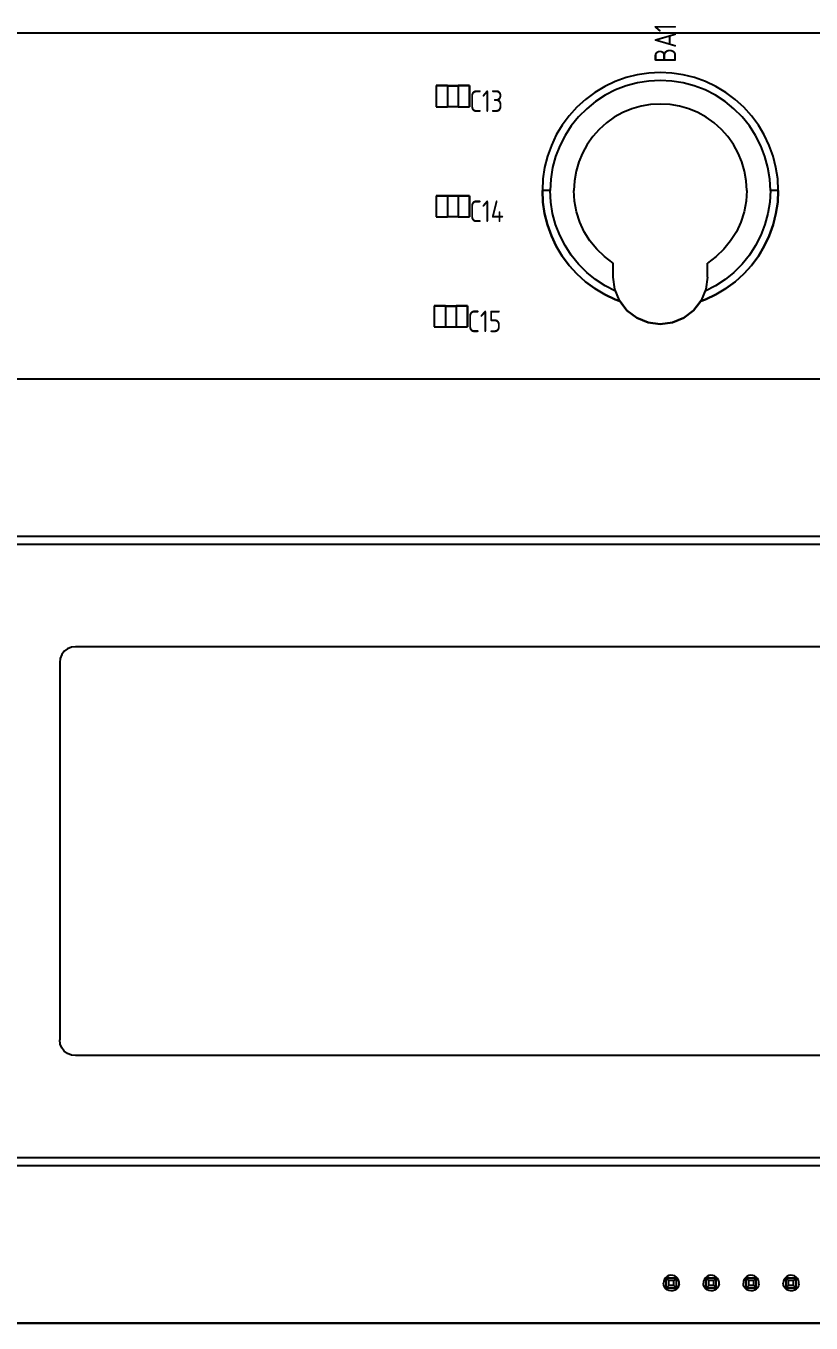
# Model space of a CAD drawing. Header units: inches. Extents: x 0 to 841, y -594 to 0.
# Drawn here: x 292.1 to 342, y -142.8 to -60.3 of the extents above; entities that cross this region are included whole.
import ezdxf

# ---------------------------------------------------------------- set-up
doc = ezdxf.new("R2010")
doc.units = ezdxf.units.IN
doc.header["$MEASUREMENT"] = 0
doc.styles.add('GOST type A0', font='gost.TTF', dxfattribs={"height": 2.116667})

msp = doc.modelspace()

# ---------------------------------------------------------------- linework, layer by layer
at = {"color": 7}
for p, q in [((393.746, -60.754), (272.646, -60.754)), ((330.983, -63.398), (330.269, -63.577)), ((330.983, -63.398), (330.269, -63.577)), ((330.983, -63.398), (330.269, -63.577)), ((330.983, -63.398), (330.269, -63.577)), ((331.711, -63.29), (330.983, -63.398)), ((331.711, -63.29), (330.983, -63.398)), ((331.711, -63.29), (330.983, -63.398)), ((331.711, -63.29), (330.983, -63.398)), ((332.446, -63.254), (331.711, -63.29)), ((332.446, -63.254), (331.711, -63.29)), ((332.446, -63.254), (331.711, -63.29)), ((332.446, -63.254), (331.711, -63.29)), ((333.181, -63.29), (332.446, -63.254)), ((333.181, -63.29), (332.446, -63.254)), ((333.181, -63.29), (332.446, -63.254)), ((333.181, -63.29), (332.446, -63.254)), ((333.909, -63.398), (333.181, -63.29)), ((333.909, -63.398), (333.181, -63.29)), ((333.909, -63.398), (333.181, -63.29)), ((333.909, -63.398), (333.181, -63.29)), ((334.623, -63.577), (333.909, -63.398)), ((334.623, -63.577), (333.909, -63.398)), ((334.623, -63.577), (333.909, -63.398)), ((334.623, -63.577), (333.909, -63.398)), ((318.192, -64.081), (318.192, -65.427)), ((318.903, -64.081), (318.192, -64.081)), ((318.192, -64.081), (318.192, -65.427)), ((318.192, -64.081), (318.903, -64.081)), ((318.192, -64.081), (318.192, -65.427)), ((318.903, -64.081), (318.192, -64.081)), ((318.192, -64.081), (318.192, -65.427)), ((318.192, -64.081), (318.903, -64.081)), ((318.903, -64.1), (318.903, -64.081)), ((318.903, -64.081), (318.903, -65.427)), ((318.903, -64.1), (318.903, -64.081)), ((318.903, -64.081), (318.903, -65.427)), ((319.589, -64.1), (318.903, -64.1)), ((318.903, -64.1), (319.589, -64.1)), ((319.589, -64.1), (318.903, -64.1)), ((318.903, -64.1), (319.589, -64.1)), ((320.3, -64.081), (319.589, -64.081)), ((319.589, -64.081), (319.589, -64.1)), ((319.589, -64.081), (319.589, -65.427)), ((319.589, -64.081), (320.3, -64.081)), ((320.3, -64.081), (319.589, -64.081)), ((319.589, -64.081), (319.589, -64.1)), ((319.589, -64.081), (319.589, -65.427)), ((319.589, -64.081), (320.3, -64.081)), ((320.3, -65.427), (320.3, -64.081)), ((320.3, -64.081), (320.3, -65.427)), ((320.3, -65.427), (320.3, -64.081)), ((320.3, -64.081), (320.3, -65.427)), ((328.91, -64.14), (328.279, -64.518)), ((328.91, -64.14), (328.279, -64.518)), ((328.91, -64.14), (328.279, -64.518)), ((328.91, -64.14), (328.279, -64.518)), ((329.576, -63.825), (328.91, -64.14)), ((329.576, -63.825), (328.91, -64.14)), ((329.576, -63.825), (328.91, -64.14)), ((329.576, -63.825), (328.91, -64.14)), ((330.269, -63.577), (329.576, -63.825)), ((330.269, -63.577), (329.576, -63.825)), ((330.269, -63.577), (329.576, -63.825)), ((330.269, -63.577), (329.576, -63.825)), ((330.283, -64.097), (329.599, -64.359)), ((330.283, -64.097), (329.599, -64.359)), ((330.991, -63.907), (330.283, -64.097)), ((330.991, -63.907), (330.283, -64.097)), ((331.714, -63.792), (330.991, -63.907)), ((331.714, -63.792), (330.991, -63.907)), ((332.446, -63.754), (331.714, -63.792)), ((332.446, -63.754), (331.714, -63.792)), ((333.178, -63.792), (332.446, -63.754)), ((333.178, -63.792), (332.446, -63.754)), ((333.901, -63.907), (333.178, -63.792)), ((333.901, -63.907), (333.178, -63.792)), ((334.609, -64.097), (333.901, -63.907)), ((334.609, -64.097), (333.901, -63.907)), ((335.293, -64.359), (334.609, -64.097)), ((335.293, -64.359), (334.609, -64.097)), ((335.316, -63.825), (334.623, -63.577)), ((335.316, -63.825), (334.623, -63.577)), ((335.316, -63.825), (334.623, -63.577)), ((335.316, -63.825), (334.623, -63.577)), ((335.981, -64.14), (335.316, -63.825)), ((335.981, -64.14), (335.316, -63.825)), ((335.981, -64.14), (335.316, -63.825)), ((335.981, -64.14), (335.316, -63.825)), ((336.613, -64.518), (335.981, -64.14)), ((336.613, -64.518), (335.981, -64.14)), ((336.613, -64.518), (335.981, -64.14)), ((336.613, -64.518), (335.981, -64.14)), ((327.688, -64.957), (327.143, -65.451)), ((327.688, -64.957), (327.143, -65.451)), ((327.688, -64.957), (327.143, -65.451)), ((327.688, -64.957), (327.143, -65.451)), ((328.279, -64.518), (327.688, -64.957)), ((328.279, -64.518), (327.688, -64.957)), ((328.279, -64.518), (327.688, -64.957)), ((328.279, -64.518), (327.688, -64.957)), ((328.331, -65.091), (327.762, -65.552)), ((328.331, -65.091), (327.762, -65.552)), ((328.946, -64.692), (328.331, -65.091)), ((328.946, -64.692), (328.331, -65.091)), ((329.599, -64.359), (328.946, -64.692)), ((329.599, -64.359), (328.946, -64.692)), ((335.946, -64.692), (335.293, -64.359)), ((335.946, -64.692), (335.293, -64.359)), ((336.56, -65.091), (335.946, -64.692)), ((336.56, -65.091), (335.946, -64.692)), ((337.13, -65.552), (336.56, -65.091)), ((337.13, -65.552), (336.56, -65.091)), ((337.204, -64.957), (336.613, -64.518)), ((337.204, -64.957), (336.613, -64.518)), ((337.204, -64.957), (336.613, -64.518)), ((337.204, -64.957), (336.613, -64.518)), ((337.749, -65.451), (337.204, -64.957)), ((337.749, -65.451), (337.204, -64.957)), ((337.749, -65.451), (337.204, -64.957)), ((337.749, -65.451), (337.204, -64.957)), ((318.192, -65.427), (318.903, -65.427)), ((318.192, -65.427), (318.903, -65.427)), ((318.192, -65.427), (318.903, -65.427)), ((318.192, -65.427), (318.903, -65.427)), ((318.903, -65.427), (318.903, -65.408)), ((318.903, -65.408), (319.589, -65.408)), ((318.903, -65.408), (319.589, -65.408)), ((318.903, -65.427), (318.903, -65.408)), ((318.903, -65.408), (319.589, -65.408)), ((318.903, -65.408), (319.589, -65.408)), ((319.589, -65.408), (319.589, -65.427)), ((319.589, -65.408), (319.589, -65.427)), ((319.589, -65.427), (320.3, -65.427)), ((319.589, -65.427), (320.3, -65.427)), ((319.589, -65.427), (320.3, -65.427)), ((319.589, -65.427), (320.3, -65.427)), ((327.143, -65.451), (326.648, -65.996)), ((327.143, -65.451), (326.648, -65.996)), ((327.143, -65.451), (326.648, -65.996)), ((327.143, -65.451), (326.648, -65.996)), ((327.762, -65.552), (327.244, -66.07)), ((327.762, -65.552), (327.244, -66.07)), ((330.06, -65.799), (329.52, -66.097)), ((330.06, -65.799), (329.52, -66.097)), ((330.629, -65.563), (330.06, -65.799)), ((330.629, -65.563), (330.06, -65.799)), ((331.222, -65.392), (330.629, -65.563)), ((331.222, -65.392), (330.629, -65.563)), ((331.83, -65.289), (331.222, -65.392)), ((331.83, -65.289), (331.222, -65.392)), ((332.446, -65.254), (331.83, -65.289)), ((332.446, -65.254), (331.83, -65.289)), ((333.062, -65.289), (332.446, -65.254)), ((333.062, -65.289), (332.446, -65.254)), ((333.67, -65.392), (333.062, -65.289)), ((333.67, -65.392), (333.062, -65.289)), ((334.262, -65.563), (333.67, -65.392)), ((334.262, -65.563), (333.67, -65.392)), ((334.832, -65.799), (334.262, -65.563)), ((334.832, -65.799), (334.262, -65.563)), ((335.372, -66.097), (334.832, -65.799)), ((335.372, -66.097), (334.832, -65.799)), ((337.648, -66.07), (337.13, -65.552)), ((337.648, -66.07), (337.13, -65.552)), ((338.243, -65.996), (337.749, -65.451)), ((338.243, -65.996), (337.749, -65.451)), ((338.243, -65.996), (337.749, -65.451)), ((338.243, -65.996), (337.749, -65.451)), ((326.21, -66.587), (325.832, -67.219)), ((326.21, -66.587), (325.832, -67.219)), ((326.21, -66.587), (325.832, -67.219)), ((326.21, -66.587), (325.832, -67.219)), ((326.648, -65.996), (326.21, -66.587)), ((326.648, -65.996), (326.21, -66.587)), ((326.648, -65.996), (326.21, -66.587)), ((326.648, -65.996), (326.21, -66.587)), ((326.783, -66.64), (326.384, -67.254)), ((326.783, -66.64), (326.384, -67.254)), ((327.244, -66.07), (326.783, -66.64)), ((327.244, -66.07), (326.783, -66.64)), ((329.017, -66.454), (328.557, -66.865)), ((329.017, -66.454), (328.557, -66.865)), ((329.52, -66.097), (329.017, -66.454)), ((329.52, -66.097), (329.017, -66.454)), ((335.875, -66.454), (335.372, -66.097)), ((335.875, -66.454), (335.372, -66.097)), ((336.335, -66.865), (335.875, -66.454)), ((336.335, -66.865), (335.875, -66.454)), ((338.109, -66.64), (337.648, -66.07)), ((338.109, -66.64), (337.648, -66.07)), ((338.508, -67.254), (338.109, -66.64)), ((338.508, -67.254), (338.109, -66.64)), ((338.682, -66.587), (338.243, -65.996)), ((338.682, -66.587), (338.243, -65.996)), ((338.682, -66.587), (338.243, -65.996)), ((338.682, -66.587), (338.243, -65.996)), ((339.06, -67.219), (338.682, -66.587)), ((339.06, -67.219), (338.682, -66.587)), ((339.06, -67.219), (338.682, -66.587)), ((339.06, -67.219), (338.682, -66.587)), ((325.832, -67.219), (325.517, -67.884)), ((325.832, -67.219), (325.517, -67.884)), ((325.832, -67.219), (325.517, -67.884)), ((325.832, -67.219), (325.517, -67.884)), ((326.384, -67.254), (326.051, -67.907)), ((326.384, -67.254), (326.051, -67.907)), ((328.146, -67.325), (327.789, -67.828)), ((328.146, -67.325), (327.789, -67.828)), ((328.557, -66.865), (328.146, -67.325)), ((328.557, -66.865), (328.146, -67.325)), ((336.746, -67.325), (336.335, -66.865)), ((336.746, -67.325), (336.335, -66.865)), ((337.103, -67.828), (336.746, -67.325)), ((337.103, -67.828), (336.746, -67.325)), ((338.841, -67.907), (338.508, -67.254)), ((338.841, -67.907), (338.508, -67.254)), ((339.375, -67.884), (339.06, -67.219)), ((339.375, -67.884), (339.06, -67.219)), ((339.375, -67.884), (339.06, -67.219)), ((339.375, -67.884), (339.06, -67.219)), ((325.517, -67.884), (325.269, -68.577)), ((325.517, -67.884), (325.269, -68.577)), ((325.517, -67.884), (325.269, -68.577)), ((325.517, -67.884), (325.269, -68.577)), ((326.051, -67.907), (325.789, -68.591)), ((326.051, -67.907), (325.789, -68.591)), ((327.491, -68.368), (327.255, -68.938)), ((327.491, -68.368), (327.255, -68.938)), ((327.789, -67.828), (327.491, -68.368)), ((327.789, -67.828), (327.491, -68.368)), ((337.401, -68.368), (337.103, -67.828)), ((337.401, -68.368), (337.103, -67.828)), ((337.637, -68.938), (337.401, -68.368)), ((337.637, -68.938), (337.401, -68.368)), ((339.103, -68.591), (338.841, -67.907)), ((339.103, -68.591), (338.841, -67.907)), ((339.623, -68.577), (339.375, -67.884)), ((339.623, -68.577), (339.375, -67.884)), ((339.623, -68.577), (339.375, -67.884)), ((339.623, -68.577), (339.375, -67.884)), ((325.269, -68.577), (325.09, -69.291)), ((325.269, -68.577), (325.09, -69.291)), ((325.269, -68.577), (325.09, -69.291)), ((325.269, -68.577), (325.09, -69.291)), ((325.789, -68.591), (325.599, -69.299)), ((325.789, -68.591), (325.599, -69.299)), ((327.255, -68.938), (327.084, -69.53)), ((327.255, -68.938), (327.084, -69.53)), ((337.808, -69.53), (337.637, -68.938)), ((337.808, -69.53), (337.637, -68.938)), ((339.293, -69.299), (339.103, -68.591)), ((339.293, -69.299), (339.103, -68.591)), ((339.802, -69.291), (339.623, -68.577)), ((339.802, -69.291), (339.623, -68.577)), ((339.802, -69.291), (339.623, -68.577)), ((339.802, -69.291), (339.623, -68.577)), ((324.982, -70.019), (324.946, -70.754)), ((324.982, -70.019), (324.946, -70.754)), ((324.982, -70.019), (324.946, -70.754)), ((324.982, -70.019), (324.946, -70.754)), ((325.09, -69.291), (324.982, -70.019)), ((325.09, -69.291), (324.982, -70.019)), ((325.09, -69.291), (324.982, -70.019)), ((325.09, -69.291), (324.982, -70.019)), ((325.484, -70.022), (325.446, -70.754)), ((325.484, -70.022), (325.446, -70.754)), ((325.599, -69.299), (325.484, -70.022)), ((325.599, -69.299), (325.484, -70.022)), ((327.084, -69.53), (326.981, -70.138)), ((327.084, -69.53), (326.981, -70.138)), ((337.911, -70.138), (337.808, -69.53)), ((337.911, -70.138), (337.808, -69.53)), ((339.408, -70.022), (339.293, -69.299)), ((339.408, -70.022), (339.293, -69.299)), ((339.446, -70.754), (339.408, -70.022)), ((339.446, -70.754), (339.408, -70.022)), ((339.91, -70.019), (339.802, -69.291)), ((339.91, -70.019), (339.802, -69.291)), ((339.91, -70.019), (339.802, -69.291)), ((339.91, -70.019), (339.802, -69.291)), ((339.946, -70.754), (339.91, -70.019)), ((339.946, -70.754), (339.91, -70.019)), ((339.946, -70.754), (339.91, -70.019)), ((339.946, -70.754), (339.91, -70.019)), ((324.946, -70.754), (324.982, -71.489)), ((324.982, -71.489), (324.946, -70.754)), ((324.963, -70.754), (324.946, -70.754)), ((324.946, -70.754), (324.982, -71.489)), ((324.982, -71.489), (324.946, -70.754)), ((324.963, -70.754), (324.946, -70.754)), ((325.013, -70.754), (324.963, -70.754)), ((325.013, -70.754), (324.963, -70.754)), ((325.092, -70.754), (325.013, -70.754)), ((325.092, -70.754), (325.013, -70.754)), ((325.196, -70.754), (325.092, -70.754)), ((325.196, -70.754), (325.092, -70.754)), ((325.317, -70.754), (325.196, -70.754)), ((325.317, -70.754), (325.196, -70.754)), ((325.446, -70.754), (325.317, -70.754)), ((325.446, -70.754), (325.317, -70.754)), ((325.484, -71.486), (325.446, -70.754)), ((325.484, -71.486), (325.446, -70.754)), ((326.981, -70.138), (326.946, -70.754)), ((326.981, -70.138), (326.946, -70.754)), ((326.988, -71.436), (326.946, -70.754)), ((326.988, -71.436), (326.946, -70.754)), ((337.946, -70.754), (337.904, -71.436)), ((337.946, -70.754), (337.904, -71.436)), ((337.946, -70.754), (337.911, -70.138)), ((337.946, -70.754), (337.911, -70.138)), ((339.446, -70.754), (339.408, -71.486)), ((339.446, -70.754), (339.408, -71.486)), ((339.575, -70.754), (339.446, -70.754)), ((339.575, -70.754), (339.446, -70.754)), ((339.696, -70.754), (339.575, -70.754)), ((339.696, -70.754), (339.575, -70.754)), ((339.799, -70.754), (339.696, -70.754)), ((339.799, -70.754), (339.696, -70.754)), ((339.879, -70.754), (339.799, -70.754)), ((339.879, -70.754), (339.799, -70.754)), ((339.929, -70.754), (339.879, -70.754)), ((339.929, -70.754), (339.879, -70.754)), ((339.91, -71.489), (339.946, -70.754)), ((339.946, -70.754), (339.91, -71.489)), ((339.91, -71.489), (339.946, -70.754)), ((339.946, -70.754), (339.91, -71.489)), ((339.946, -70.754), (339.929, -70.754)), ((339.946, -70.754), (339.929, -70.754)), ((318.192, -71.081), (318.192, -72.427)), ((318.903, -71.081), (318.192, -71.081)), ((318.192, -71.081), (318.192, -72.427)), ((318.192, -71.081), (318.903, -71.081)), ((318.192, -71.081), (318.192, -72.427)), ((318.903, -71.081), (318.192, -71.081)), ((318.192, -71.081), (318.192, -72.427)), ((318.192, -71.081), (318.903, -71.081)), ((318.903, -71.1), (318.903, -71.081)), ((318.903, -71.081), (318.903, -72.427)), ((318.903, -71.1), (318.903, -71.081)), ((318.903, -71.081), (318.903, -72.427)), ((319.589, -71.1), (318.903, -71.1)), ((318.903, -71.1), (319.589, -71.1)), ((319.589, -71.1), (318.903, -71.1)), ((318.903, -71.1), (319.589, -71.1)), ((320.3, -71.081), (319.589, -71.081)), ((319.589, -71.081), (319.589, -71.1)), ((319.589, -71.081), (319.589, -72.427)), ((319.589, -71.081), (320.3, -71.081)), ((320.3, -71.081), (319.589, -71.081)), ((319.589, -71.081), (319.589, -71.1)), ((319.589, -71.081), (319.589, -72.427)), ((319.589, -71.081), (320.3, -71.081)), ((320.3, -72.427), (320.3, -71.081)), ((320.3, -71.081), (320.3, -72.427)), ((320.3, -72.427), (320.3, -71.081)), ((320.3, -71.081), (320.3, -72.427)), ((324.982, -71.489), (325.09, -72.217)), ((325.09, -72.217), (324.982, -71.489)), ((324.982, -71.489), (325.09, -72.217)), ((325.09, -72.217), (324.982, -71.489)), ((325.599, -72.209), (325.484, -71.486)), ((325.599, -72.209), (325.484, -71.486)), ((327.115, -72.107), (326.988, -71.436)), ((327.115, -72.107), (326.988, -71.436)), ((337.904, -71.436), (337.777, -72.107)), ((337.904, -71.436), (337.777, -72.107)), ((339.408, -71.486), (339.293, -72.209)), ((339.408, -71.486), (339.293, -72.209)), ((339.802, -72.217), (339.91, -71.489)), ((339.91, -71.489), (339.802, -72.217)), ((339.802, -72.217), (339.91, -71.489)), ((339.91, -71.489), (339.802, -72.217)), ((318.192, -72.427), (318.903, -72.427)), ((318.192, -72.427), (318.903, -72.427)), ((318.192, -72.427), (318.903, -72.427)), ((318.192, -72.427), (318.903, -72.427)), ((318.903, -72.427), (318.903, -72.408)), ((318.903, -72.408), (319.589, -72.408)), ((318.903, -72.408), (319.589, -72.408)), ((318.903, -72.427), (318.903, -72.408)), ((318.903, -72.408), (319.589, -72.408)), ((318.903, -72.408), (319.589, -72.408)), ((319.589, -72.408), (319.589, -72.427)), ((319.589, -72.408), (319.589, -72.427)), ((319.589, -72.427), (320.3, -72.427)), ((319.589, -72.427), (320.3, -72.427)), ((319.589, -72.427), (320.3, -72.427)), ((319.589, -72.427), (320.3, -72.427)), ((325.09, -72.217), (325.269, -72.931)), ((325.269, -72.931), (325.09, -72.217)), ((325.09, -72.217), (325.269, -72.931)), ((325.269, -72.931), (325.09, -72.217)), ((325.789, -72.917), (325.599, -72.209)), ((325.789, -72.917), (325.599, -72.209)), ((327.324, -72.757), (327.115, -72.107)), ((327.324, -72.757), (327.115, -72.107)), ((337.777, -72.107), (337.568, -72.757)), ((337.777, -72.107), (337.568, -72.757)), ((339.293, -72.209), (339.103, -72.917)), ((339.293, -72.209), (339.103, -72.917)), ((339.623, -72.931), (339.802, -72.217)), ((339.802, -72.217), (339.623, -72.931)), ((339.623, -72.931), (339.802, -72.217)), ((339.802, -72.217), (339.623, -72.931)), ((325.269, -72.931), (325.517, -73.624)), ((325.517, -73.624), (325.269, -72.931)), ((325.269, -72.931), (325.517, -73.624)), ((325.517, -73.624), (325.269, -72.931)), ((326.051, -73.601), (325.789, -72.917)), ((326.051, -73.601), (325.789, -72.917)), ((327.611, -73.376), (327.324, -72.757)), ((327.611, -73.376), (327.324, -72.757)), ((327.973, -73.955), (327.611, -73.376)), ((327.973, -73.955), (327.611, -73.376)), ((337.281, -73.376), (336.919, -73.955)), ((337.281, -73.376), (336.919, -73.955)), ((337.568, -72.757), (337.281, -73.376)), ((337.568, -72.757), (337.281, -73.376)), ((339.103, -72.917), (338.841, -73.601)), ((339.103, -72.917), (338.841, -73.601)), ((339.375, -73.624), (339.623, -72.931)), ((339.623, -72.931), (339.375, -73.624)), ((339.375, -73.624), (339.623, -72.931)), ((339.623, -72.931), (339.375, -73.624)), ((325.517, -73.624), (325.832, -74.29)), ((325.832, -74.29), (325.517, -73.624)), ((325.517, -73.624), (325.832, -74.29)), ((325.832, -74.29), (325.517, -73.624)), ((326.384, -74.254), (326.051, -73.601)), ((326.384, -74.254), (326.051, -73.601)), ((328.404, -74.485), (327.973, -73.955)), ((328.404, -74.485), (327.973, -73.955)), ((336.919, -73.955), (336.487, -74.485)), ((336.919, -73.955), (336.487, -74.485)), ((338.841, -73.601), (338.508, -74.254)), ((338.841, -73.601), (338.508, -74.254)), ((339.06, -74.29), (339.375, -73.624)), ((339.375, -73.624), (339.06, -74.29)), ((339.06, -74.29), (339.375, -73.624)), ((339.375, -73.624), (339.06, -74.29)), ((325.832, -74.29), (326.21, -74.921)), ((326.21, -74.921), (325.832, -74.29)), ((325.832, -74.29), (326.21, -74.921)), ((326.21, -74.921), (325.832, -74.29)), ((326.21, -74.921), (326.648, -75.512)), ((326.648, -75.512), (326.21, -74.921)), ((326.21, -74.921), (326.648, -75.512)), ((326.648, -75.512), (326.21, -74.921)), ((326.783, -74.869), (326.384, -74.254)), ((326.783, -74.869), (326.384, -74.254)), ((327.244, -75.438), (326.783, -74.869)), ((327.244, -75.438), (326.783, -74.869)), ((328.898, -74.957), (328.404, -74.485)), ((328.898, -74.957), (328.404, -74.485)), ((329.446, -75.364), (328.898, -74.957)), ((329.446, -75.364), (328.898, -74.957)), ((335.994, -74.957), (335.446, -75.364)), ((335.994, -74.957), (335.446, -75.364)), ((336.487, -74.485), (335.994, -74.957)), ((336.487, -74.485), (335.994, -74.957)), ((338.109, -74.869), (337.648, -75.438)), ((338.109, -74.869), (337.648, -75.438)), ((338.508, -74.254), (338.109, -74.869)), ((338.508, -74.254), (338.109, -74.869)), ((338.243, -75.512), (338.682, -74.921)), ((338.682, -74.921), (338.243, -75.512)), ((338.243, -75.512), (338.682, -74.921)), ((338.682, -74.921), (338.243, -75.512)), ((338.682, -74.921), (339.06, -74.29)), ((339.06, -74.29), (338.682, -74.921)), ((338.682, -74.921), (339.06, -74.29)), ((339.06, -74.29), (338.682, -74.921)), ((326.648, -75.512), (327.143, -76.057)), ((327.143, -76.057), (326.648, -75.512)), ((326.648, -75.512), (327.143, -76.057)), ((327.143, -76.057), (326.648, -75.512)), ((327.762, -75.956), (327.244, -75.438)), ((327.762, -75.956), (327.244, -75.438)), ((329.446, -76.254), (329.446, -75.364)), ((329.446, -76.254), (329.446, -75.364)), ((335.446, -76.254), (335.446, -75.364)), ((335.446, -76.254), (335.446, -75.364)), ((337.648, -75.438), (337.13, -75.956)), ((337.648, -75.438), (337.13, -75.956)), ((337.749, -76.057), (338.243, -75.512)), ((338.243, -75.512), (337.749, -76.057)), ((337.749, -76.057), (338.243, -75.512)), ((338.243, -75.512), (337.749, -76.057)), ((327.143, -76.057), (327.688, -76.552)), ((327.688, -76.552), (327.143, -76.057)), ((327.143, -76.057), (327.688, -76.552)), ((327.688, -76.552), (327.143, -76.057)), ((327.688, -76.552), (328.279, -76.99)), ((328.279, -76.99), (327.688, -76.552)), ((327.688, -76.552), (328.279, -76.99)), ((328.279, -76.99), (327.688, -76.552)), ((328.331, -76.417), (327.762, -75.956)), ((328.331, -76.417), (327.762, -75.956)), ((328.946, -76.816), (328.331, -76.417)), ((328.946, -76.816), (328.331, -76.417)), ((329.548, -77.031), (329.446, -76.254)), ((329.548, -77.031), (329.446, -76.254)), ((335.446, -76.254), (335.344, -77.031)), ((335.446, -76.254), (335.344, -77.031)), ((336.56, -76.417), (335.946, -76.816)), ((336.56, -76.417), (335.946, -76.816)), ((337.13, -75.956), (336.56, -76.417)), ((337.13, -75.956), (336.56, -76.417)), ((336.613, -76.99), (337.204, -76.552)), ((337.204, -76.552), (336.613, -76.99)), ((336.613, -76.99), (337.204, -76.552)), ((337.204, -76.552), (336.613, -76.99)), ((337.204, -76.552), (337.749, -76.057)), ((337.749, -76.057), (337.204, -76.552)), ((337.204, -76.552), (337.749, -76.057)), ((337.749, -76.057), (337.204, -76.552)), ((328.279, -76.99), (328.91, -77.368)), ((328.91, -77.368), (328.279, -76.99)), ((328.279, -76.99), (328.91, -77.368)), ((328.91, -77.368), (328.279, -76.99)), ((328.91, -77.368), (329.576, -77.683)), ((329.576, -77.683), (328.91, -77.368)), ((328.91, -77.368), (329.576, -77.683)), ((329.576, -77.683), (328.91, -77.368)), ((329.597, -77.148), (328.946, -76.816)), ((329.597, -77.148), (328.946, -76.816)), ((329.848, -77.754), (329.548, -77.031)), ((329.848, -77.754), (329.548, -77.031)), ((335.344, -77.031), (335.044, -77.754)), ((335.344, -77.031), (335.044, -77.754)), ((335.946, -76.816), (335.295, -77.148)), ((335.946, -76.816), (335.295, -77.148)), ((335.316, -77.683), (335.981, -77.368)), ((335.981, -77.368), (335.316, -77.683)), ((335.316, -77.683), (335.981, -77.368)), ((335.981, -77.368), (335.316, -77.683)), ((335.981, -77.368), (336.613, -76.99)), ((336.613, -76.99), (335.981, -77.368)), ((335.981, -77.368), (336.613, -76.99)), ((336.613, -76.99), (335.981, -77.368)), ((318.065, -78.081), (318.065, -79.427)), ((318.776, -78.081), (318.065, -78.081)), ((318.065, -78.081), (318.065, -79.427)), ((318.065, -78.081), (318.776, -78.081)), ((318.065, -78.081), (318.065, -79.427)), ((318.776, -78.081), (318.065, -78.081)), ((318.065, -78.081), (318.065, -79.427)), ((318.065, -78.081), (318.776, -78.081)), ((318.776, -78.1), (318.776, -78.081)), ((318.776, -78.081), (318.776, -79.427)), ((318.776, -78.1), (318.776, -78.081)), ((318.776, -78.081), (318.776, -79.427)), ((319.462, -78.1), (318.776, -78.1)), ((318.776, -78.1), (319.462, -78.1)), ((319.462, -78.1), (318.776, -78.1)), ((318.776, -78.1), (319.462, -78.1)), ((320.173, -78.081), (319.462, -78.081)), ((319.462, -78.081), (319.462, -78.1)), ((319.462, -78.081), (319.462, -79.427)), ((319.462, -78.081), (320.173, -78.081)), ((320.173, -78.081), (319.462, -78.081)), ((319.462, -78.081), (319.462, -78.1)), ((319.462, -78.081), (319.462, -79.427)), ((319.462, -78.081), (320.173, -78.081)), ((320.173, -79.427), (320.173, -78.081)), ((320.173, -78.081), (320.173, -79.427)), ((320.173, -79.427), (320.173, -78.081)), ((320.173, -78.081), (320.173, -79.427)), ((329.576, -77.683), (329.876, -77.791)), ((329.876, -77.791), (329.576, -77.683)), ((329.576, -77.683), (329.876, -77.791)), ((329.876, -77.791), (329.576, -77.683)), ((330.325, -78.375), (329.848, -77.754)), ((330.325, -78.375), (329.848, -77.754)), ((329.876, -77.791), (330.325, -78.375)), ((329.876, -77.791), (330.325, -78.375)), ((335.044, -77.754), (334.567, -78.375)), ((335.044, -77.754), (334.567, -78.375)), ((334.567, -78.375), (335.016, -77.791)), ((334.567, -78.375), (335.016, -77.791)), ((335.016, -77.791), (335.316, -77.683)), ((335.316, -77.683), (335.016, -77.791)), ((335.016, -77.791), (335.316, -77.683)), ((335.316, -77.683), (335.016, -77.791)), ((330.325, -78.375), (330.946, -78.852)), ((330.946, -78.852), (330.325, -78.375)), ((330.325, -78.375), (330.946, -78.852)), ((330.946, -78.852), (330.325, -78.375)), ((330.946, -78.852), (331.669, -79.152)), ((331.669, -79.152), (330.946, -78.852)), ((330.946, -78.852), (331.669, -79.152)), ((331.669, -79.152), (330.946, -78.852)), ((331.669, -79.152), (332.446, -79.254)), ((332.446, -79.254), (331.669, -79.152)), ((331.669, -79.152), (332.446, -79.254)), ((332.446, -79.254), (331.669, -79.152)), ((332.446, -79.254), (333.222, -79.152)), ((333.222, -79.152), (332.446, -79.254)), ((332.446, -79.254), (333.222, -79.152)), ((333.222, -79.152), (332.446, -79.254)), ((333.222, -79.152), (333.946, -78.852)), ((333.946, -78.852), (333.222, -79.152)), ((333.222, -79.152), (333.946, -78.852)), ((333.946, -78.852), (333.222, -79.152)), ((333.946, -78.852), (334.567, -78.375)), ((334.567, -78.375), (333.946, -78.852)), ((333.946, -78.852), (334.567, -78.375)), ((334.567, -78.375), (333.946, -78.852)), ((318.065, -79.427), (318.776, -79.427)), ((318.065, -79.427), (318.776, -79.427)), ((318.065, -79.427), (318.776, -79.427)), ((318.065, -79.427), (318.776, -79.427)), ((318.776, -79.427), (318.776, -79.408)), ((318.776, -79.408), (319.462, -79.408)), ((318.776, -79.408), (319.462, -79.408)), ((318.776, -79.427), (318.776, -79.408)), ((318.776, -79.408), (319.462, -79.408)), ((318.776, -79.408), (319.462, -79.408)), ((319.462, -79.408), (319.462, -79.427)), ((319.462, -79.408), (319.462, -79.427)), ((319.462, -79.427), (320.173, -79.427)), ((319.462, -79.427), (320.173, -79.427)), ((319.462, -79.427), (320.173, -79.427)), ((319.462, -79.427), (320.173, -79.427)), ((381.246, -82.754), (283.246, -82.754)), ((381.246, -82.754), (283.246, -82.754)), ((381.246, -82.754), (283.246, -82.754)), ((381.246, -82.754), (283.246, -82.754)), ((379.246, -92.754), (285.246, -92.754)), ((379.246, -92.754), (285.246, -92.754)), ((379.246, -93.254), (285.246, -93.254)), ((379.246, -93.254), (285.246, -93.254)), ((295.246, -99.754), (294.987, -99.788)), ((295.246, -99.754), (294.987, -99.788)), ((369.246, -99.754), (295.246, -99.754)), ((369.246, -99.754), (295.246, -99.754)), ((294.28, -100.495), (294.246, -100.754)), ((294.28, -100.495), (294.246, -100.754)), ((294.38, -100.254), (294.28, -100.495)), ((294.38, -100.254), (294.28, -100.495)), ((294.539, -100.047), (294.38, -100.254)), ((294.539, -100.047), (294.38, -100.254)), ((294.746, -99.888), (294.539, -100.047)), ((294.746, -99.888), (294.539, -100.047)), ((294.987, -99.788), (294.746, -99.888)), ((294.987, -99.788), (294.746, -99.888)), ((294.246, -100.754), (294.246, -124.754)), ((294.246, -100.754), (294.246, -124.754)), ((294.28, -125.013), (294.246, -124.754)), ((294.28, -125.013), (294.246, -124.754)), ((294.38, -125.254), (294.28, -125.013)), ((294.38, -125.254), (294.28, -125.013)), ((294.539, -125.461), (294.38, -125.254)), ((294.539, -125.461), (294.38, -125.254)), ((294.746, -125.62), (294.539, -125.461)), ((294.746, -125.62), (294.539, -125.461)), ((294.987, -125.72), (294.746, -125.62)), ((294.987, -125.72), (294.746, -125.62)), ((295.246, -125.754), (294.987, -125.72)), ((295.246, -125.754), (294.987, -125.72)), ((369.246, -125.754), (295.246, -125.754)), ((369.246, -125.754), (295.246, -125.754)), ((379.246, -132.254), (285.246, -132.254)), ((379.246, -132.254), (285.246, -132.254)), ((379.246, -132.754), (285.246, -132.754)), ((379.246, -132.754), (285.246, -132.754)), ((332.662, -140.09), (332.646, -140.214)), ((332.662, -140.09), (332.646, -140.214)), ((332.708, -139.973), (332.662, -140.09)), ((332.708, -139.973), (332.662, -140.09)), ((332.782, -139.872), (332.708, -139.973)), ((332.782, -139.872), (332.708, -139.973)), ((332.878, -139.792), (332.782, -139.872)), ((332.878, -139.792), (332.782, -139.872)), ((333.466, -139.894), (332.826, -139.894)), ((332.826, -140.534), (332.826, -139.894)), ((332.986, -140.054), (332.826, -139.894)), ((333.466, -139.894), (332.826, -139.894)), ((332.826, -140.534), (332.826, -139.894)), ((332.986, -140.054), (332.826, -139.894)), ((332.991, -139.738), (332.878, -139.792)), ((332.991, -139.738), (332.878, -139.792)), ((333.306, -140.054), (332.986, -140.054)), ((332.986, -140.374), (332.986, -140.054)), ((333.306, -140.054), (332.986, -140.054)), ((332.986, -140.374), (332.986, -140.054)), ((333.115, -139.715), (332.991, -139.738)), ((333.115, -139.715), (332.991, -139.738)), ((333.24, -139.723), (333.115, -139.715)), ((333.24, -139.723), (333.115, -139.715)), ((333.359, -139.762), (333.24, -139.723)), ((333.359, -139.762), (333.24, -139.723)), ((333.466, -139.894), (333.306, -140.054)), ((333.466, -139.894), (333.306, -140.054)), ((333.306, -140.374), (333.306, -140.054)), ((333.306, -140.374), (333.306, -140.054)), ((333.465, -139.829), (333.359, -139.762)), ((333.465, -139.829), (333.359, -139.762)), ((333.551, -139.92), (333.465, -139.829)), ((333.551, -139.92), (333.465, -139.829)), ((333.466, -140.534), (333.466, -139.894)), ((333.466, -140.534), (333.466, -139.894)), ((333.611, -140.03), (333.551, -139.92)), ((333.611, -140.03), (333.551, -139.92)), ((333.642, -140.151), (333.611, -140.03)), ((333.642, -140.151), (333.611, -140.03)), ((333.642, -140.277), (333.642, -140.151)), ((333.642, -140.277), (333.642, -140.151)), ((335.202, -140.09), (335.186, -140.214)), ((335.202, -140.09), (335.186, -140.214)), ((335.248, -139.973), (335.202, -140.09)), ((335.248, -139.973), (335.202, -140.09)), ((335.322, -139.872), (335.248, -139.973)), ((335.322, -139.872), (335.248, -139.973)), ((335.418, -139.792), (335.322, -139.872)), ((335.418, -139.792), (335.322, -139.872)), ((336.006, -139.894), (335.366, -139.894)), ((335.366, -140.534), (335.366, -139.894)), ((335.526, -140.054), (335.366, -139.894)), ((336.006, -139.894), (335.366, -139.894)), ((335.366, -140.534), (335.366, -139.894)), ((335.526, -140.054), (335.366, -139.894)), ((335.531, -139.738), (335.418, -139.792)), ((335.531, -139.738), (335.418, -139.792)), ((335.846, -140.054), (335.526, -140.054)), ((335.526, -140.374), (335.526, -140.054)), ((335.846, -140.054), (335.526, -140.054)), ((335.526, -140.374), (335.526, -140.054)), ((335.655, -139.715), (335.531, -139.738)), ((335.655, -139.715), (335.531, -139.738)), ((335.78, -139.723), (335.655, -139.715)), ((335.78, -139.723), (335.655, -139.715)), ((335.899, -139.762), (335.78, -139.723)), ((335.899, -139.762), (335.78, -139.723)), ((336.006, -139.894), (335.846, -140.054)), ((336.006, -139.894), (335.846, -140.054)), ((335.846, -140.374), (335.846, -140.054)), ((335.846, -140.374), (335.846, -140.054)), ((336.005, -139.829), (335.899, -139.762)), ((336.005, -139.829), (335.899, -139.762)), ((336.091, -139.92), (336.005, -139.829)), ((336.091, -139.92), (336.005, -139.829)), ((336.006, -140.534), (336.006, -139.894)), ((336.006, -140.534), (336.006, -139.894)), ((336.151, -140.03), (336.091, -139.92)), ((336.151, -140.03), (336.091, -139.92)), ((336.182, -140.151), (336.151, -140.03)), ((336.182, -140.151), (336.151, -140.03)), ((336.182, -140.277), (336.182, -140.151)), ((336.182, -140.277), (336.182, -140.151)), ((337.742, -140.09), (337.726, -140.214)), ((337.742, -140.09), (337.726, -140.214)), ((337.788, -139.973), (337.742, -140.09)), ((337.788, -139.973), (337.742, -140.09)), ((337.862, -139.872), (337.788, -139.973)), ((337.862, -139.872), (337.788, -139.973)), ((337.958, -139.792), (337.862, -139.872)), ((337.958, -139.792), (337.862, -139.872)), ((338.546, -139.894), (337.906, -139.894)), ((337.906, -140.534), (337.906, -139.894)), ((338.066, -140.054), (337.906, -139.894)), ((338.546, -139.894), (337.906, -139.894)), ((337.906, -140.534), (337.906, -139.894)), ((338.066, -140.054), (337.906, -139.894)), ((338.071, -139.738), (337.958, -139.792)), ((338.071, -139.738), (337.958, -139.792)), ((338.386, -140.054), (338.066, -140.054)), ((338.066, -140.374), (338.066, -140.054)), ((338.386, -140.054), (338.066, -140.054)), ((338.066, -140.374), (338.066, -140.054)), ((338.195, -139.715), (338.071, -139.738)), ((338.195, -139.715), (338.071, -139.738)), ((338.32, -139.723), (338.195, -139.715)), ((338.32, -139.723), (338.195, -139.715)), ((338.439, -139.762), (338.32, -139.723)), ((338.439, -139.762), (338.32, -139.723)), ((338.546, -139.894), (338.386, -140.054)), ((338.546, -139.894), (338.386, -140.054)), ((338.386, -140.374), (338.386, -140.054)), ((338.386, -140.374), (338.386, -140.054)), ((338.545, -139.829), (338.439, -139.762)), ((338.545, -139.829), (338.439, -139.762)), ((338.631, -139.92), (338.545, -139.829)), ((338.631, -139.92), (338.545, -139.829)), ((338.546, -140.534), (338.546, -139.894)), ((338.546, -140.534), (338.546, -139.894)), ((338.691, -140.03), (338.631, -139.92)), ((338.691, -140.03), (338.631, -139.92)), ((338.722, -140.151), (338.691, -140.03)), ((338.722, -140.151), (338.691, -140.03)), ((338.722, -140.277), (338.722, -140.151)), ((338.722, -140.277), (338.722, -140.151)), ((340.282, -140.09), (340.266, -140.214)), ((340.282, -140.09), (340.266, -140.214)), ((340.328, -139.973), (340.282, -140.09)), ((340.328, -139.973), (340.282, -140.09)), ((340.402, -139.872), (340.328, -139.973)), ((340.402, -139.872), (340.328, -139.973)), ((340.498, -139.792), (340.402, -139.872)), ((340.498, -139.792), (340.402, -139.872)), ((341.086, -139.894), (340.446, -139.894)), ((340.446, -140.534), (340.446, -139.894)), ((340.606, -140.054), (340.446, -139.894)), ((341.086, -139.894), (340.446, -139.894)), ((340.446, -140.534), (340.446, -139.894)), ((340.606, -140.054), (340.446, -139.894)), ((340.611, -139.738), (340.498, -139.792)), ((340.611, -139.738), (340.498, -139.792)), ((340.926, -140.054), (340.606, -140.054)), ((340.606, -140.374), (340.606, -140.054)), ((340.926, -140.054), (340.606, -140.054)), ((340.606, -140.374), (340.606, -140.054)), ((340.735, -139.715), (340.611, -139.738)), ((340.735, -139.715), (340.611, -139.738)), ((340.86, -139.723), (340.735, -139.715)), ((340.86, -139.723), (340.735, -139.715)), ((340.979, -139.762), (340.86, -139.723)), ((340.979, -139.762), (340.86, -139.723)), ((341.086, -139.894), (340.926, -140.054)), ((341.086, -139.894), (340.926, -140.054)), ((340.926, -140.374), (340.926, -140.054)), ((340.926, -140.374), (340.926, -140.054)), ((341.085, -139.829), (340.979, -139.762)), ((341.085, -139.829), (340.979, -139.762)), ((341.171, -139.92), (341.085, -139.829)), ((341.171, -139.92), (341.085, -139.829)), ((341.086, -140.534), (341.086, -139.894)), ((341.086, -140.534), (341.086, -139.894)), ((341.231, -140.03), (341.171, -139.92)), ((341.231, -140.03), (341.171, -139.92)), ((341.262, -140.151), (341.231, -140.03)), ((341.262, -140.151), (341.231, -140.03)), ((341.262, -140.277), (341.262, -140.151)), ((341.262, -140.277), (341.262, -140.151)), ((332.662, -140.338), (332.646, -140.214)), ((332.662, -140.338), (332.646, -140.214)), ((332.708, -140.455), (332.662, -140.338)), ((332.708, -140.455), (332.662, -140.338)), ((332.782, -140.556), (332.708, -140.455)), ((332.782, -140.556), (332.708, -140.455)), ((332.878, -140.636), (332.782, -140.556)), ((332.878, -140.636), (332.782, -140.556)), ((332.986, -140.374), (332.826, -140.534)), ((332.986, -140.374), (332.826, -140.534)), ((333.466, -140.534), (332.826, -140.534)), ((333.466, -140.534), (332.826, -140.534)), ((332.991, -140.69), (332.878, -140.636)), ((332.991, -140.69), (332.878, -140.636)), ((333.306, -140.374), (332.986, -140.374)), ((333.306, -140.374), (332.986, -140.374)), ((333.115, -140.713), (332.991, -140.69)), ((333.115, -140.713), (332.991, -140.69)), ((333.24, -140.705), (333.115, -140.713)), ((333.24, -140.705), (333.115, -140.713)), ((333.359, -140.666), (333.24, -140.705)), ((333.359, -140.666), (333.24, -140.705)), ((333.466, -140.534), (333.306, -140.374)), ((333.466, -140.534), (333.306, -140.374)), ((333.465, -140.599), (333.359, -140.666)), ((333.465, -140.599), (333.359, -140.666)), ((333.551, -140.508), (333.465, -140.599)), ((333.551, -140.508), (333.465, -140.599)), ((333.611, -140.398), (333.551, -140.508)), ((333.611, -140.398), (333.551, -140.508)), ((333.642, -140.277), (333.611, -140.398)), ((333.642, -140.277), (333.611, -140.398)), ((335.202, -140.338), (335.186, -140.214)), ((335.202, -140.338), (335.186, -140.214)), ((335.248, -140.455), (335.202, -140.338)), ((335.248, -140.455), (335.202, -140.338)), ((335.322, -140.556), (335.248, -140.455)), ((335.322, -140.556), (335.248, -140.455)), ((335.418, -140.636), (335.322, -140.556)), ((335.418, -140.636), (335.322, -140.556)), ((335.526, -140.374), (335.366, -140.534)), ((335.526, -140.374), (335.366, -140.534)), ((336.006, -140.534), (335.366, -140.534)), ((336.006, -140.534), (335.366, -140.534)), ((335.531, -140.69), (335.418, -140.636)), ((335.531, -140.69), (335.418, -140.636)), ((335.846, -140.374), (335.526, -140.374)), ((335.846, -140.374), (335.526, -140.374)), ((335.655, -140.713), (335.531, -140.69)), ((335.655, -140.713), (335.531, -140.69)), ((335.78, -140.705), (335.655, -140.713)), ((335.78, -140.705), (335.655, -140.713)), ((335.899, -140.666), (335.78, -140.705)), ((335.899, -140.666), (335.78, -140.705)), ((336.006, -140.534), (335.846, -140.374)), ((336.006, -140.534), (335.846, -140.374)), ((336.005, -140.599), (335.899, -140.666)), ((336.005, -140.599), (335.899, -140.666)), ((336.091, -140.508), (336.005, -140.599)), ((336.091, -140.508), (336.005, -140.599)), ((336.151, -140.398), (336.091, -140.508)), ((336.151, -140.398), (336.091, -140.508)), ((336.182, -140.277), (336.151, -140.398)), ((336.182, -140.277), (336.151, -140.398)), ((337.742, -140.338), (337.726, -140.214)), ((337.742, -140.338), (337.726, -140.214)), ((337.788, -140.455), (337.742, -140.338)), ((337.788, -140.455), (337.742, -140.338)), ((337.862, -140.556), (337.788, -140.455)), ((337.862, -140.556), (337.788, -140.455)), ((337.958, -140.636), (337.862, -140.556)), ((337.958, -140.636), (337.862, -140.556)), ((338.066, -140.374), (337.906, -140.534)), ((338.066, -140.374), (337.906, -140.534)), ((338.546, -140.534), (337.906, -140.534)), ((338.546, -140.534), (337.906, -140.534)), ((338.071, -140.69), (337.958, -140.636)), ((338.071, -140.69), (337.958, -140.636)), ((338.386, -140.374), (338.066, -140.374)), ((338.386, -140.374), (338.066, -140.374)), ((338.195, -140.713), (338.071, -140.69)), ((338.195, -140.713), (338.071, -140.69)), ((338.32, -140.705), (338.195, -140.713)), ((338.32, -140.705), (338.195, -140.713)), ((338.439, -140.666), (338.32, -140.705)), ((338.439, -140.666), (338.32, -140.705)), ((338.546, -140.534), (338.386, -140.374)), ((338.546, -140.534), (338.386, -140.374)), ((338.545, -140.599), (338.439, -140.666)), ((338.545, -140.599), (338.439, -140.666)), ((338.631, -140.508), (338.545, -140.599)), ((338.631, -140.508), (338.545, -140.599)), ((338.691, -140.398), (338.631, -140.508)), ((338.691, -140.398), (338.631, -140.508)), ((338.722, -140.277), (338.691, -140.398)), ((338.722, -140.277), (338.691, -140.398)), ((340.282, -140.338), (340.266, -140.214)), ((340.282, -140.338), (340.266, -140.214)), ((340.328, -140.455), (340.282, -140.338)), ((340.328, -140.455), (340.282, -140.338)), ((340.402, -140.556), (340.328, -140.455)), ((340.402, -140.556), (340.328, -140.455)), ((340.498, -140.636), (340.402, -140.556)), ((340.498, -140.636), (340.402, -140.556)), ((340.606, -140.374), (340.446, -140.534)), ((340.606, -140.374), (340.446, -140.534)), ((341.086, -140.534), (340.446, -140.534)), ((341.086, -140.534), (340.446, -140.534)), ((340.611, -140.69), (340.498, -140.636)), ((340.611, -140.69), (340.498, -140.636)), ((340.926, -140.374), (340.606, -140.374)), ((340.926, -140.374), (340.606, -140.374)), ((340.735, -140.713), (340.611, -140.69)), ((340.735, -140.713), (340.611, -140.69)), ((340.86, -140.705), (340.735, -140.713)), ((340.86, -140.705), (340.735, -140.713)), ((340.979, -140.666), (340.86, -140.705)), ((340.979, -140.666), (340.86, -140.705)), ((341.086, -140.534), (340.926, -140.374)), ((341.086, -140.534), (340.926, -140.374)), ((341.085, -140.599), (340.979, -140.666)), ((341.085, -140.599), (340.979, -140.666)), ((341.171, -140.508), (341.085, -140.599)), ((341.171, -140.508), (341.085, -140.599)), ((341.231, -140.398), (341.171, -140.508)), ((341.231, -140.398), (341.171, -140.508)), ((341.262, -140.277), (341.231, -140.398)), ((341.262, -140.277), (341.231, -140.398)), ((283.246, -142.754), (381.246, -142.754)), ((381.246, -142.754), (283.246, -142.754)), ((283.246, -142.754), (381.246, -142.754)), ((381.246, -142.754), (283.246, -142.754))]:
    msp.add_line(p, q, dxfattribs=at)

# ---------------------------------------------------------------- texts
at = {"color": 7, "style": 'GOST type A0'}
msp.add_text('BA1', height=1.3796, rotation=90, dxfattribs=at).set_placement((333.452, -62.634))
for s, p in [('C13', (320.303, -65.761)), ('C14', (320.303, -72.761)), ('C15', (320.176, -79.761))]:
    msp.add_text(s, height=1.3796, dxfattribs=at).set_placement(p)

doc.saveas('drawing.dxf')
